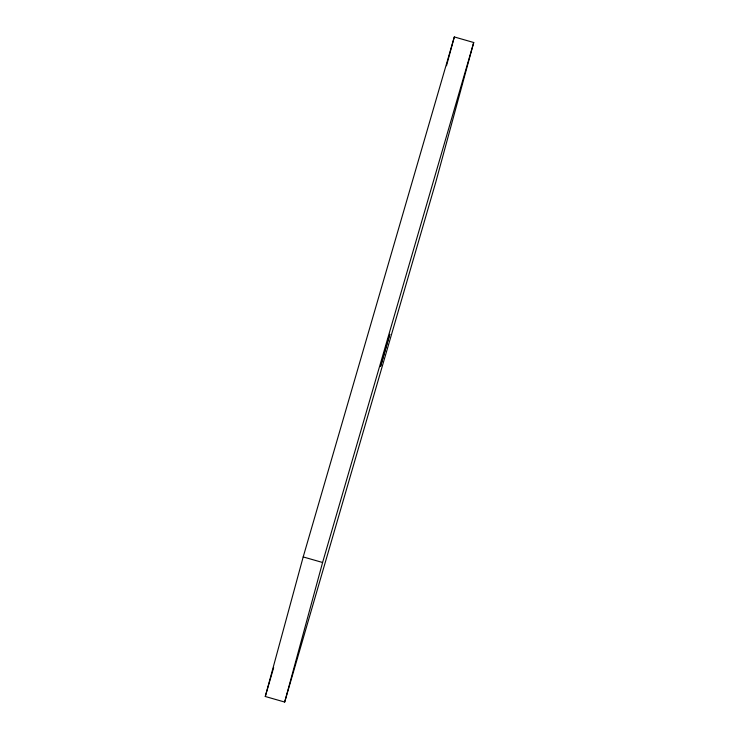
<?xml version="1.0" encoding="UTF-8"?>
<svg xmlns="http://www.w3.org/2000/svg" width="739" height="739" viewBox="0 0 739 739"><rect width="100%" height="100%" fill="white"/><g stroke="black" fill="none" stroke-linecap="round" stroke-linejoin="round"><path stroke-width="1.11" d="M265.273 696.489L303.193 556.929L454.319 36.95L473.727 42.511L435.807 182.071L284.681 702.05L265.273 696.489L273.652 667.659M446.495 65.743L454.319 36.95M284.681 702.05L322.592 562.49L473.727 42.511M303.193 556.929L322.592 562.49M380.557 366.313L389.749 334.333L380.557 366.313"/></g></svg>
